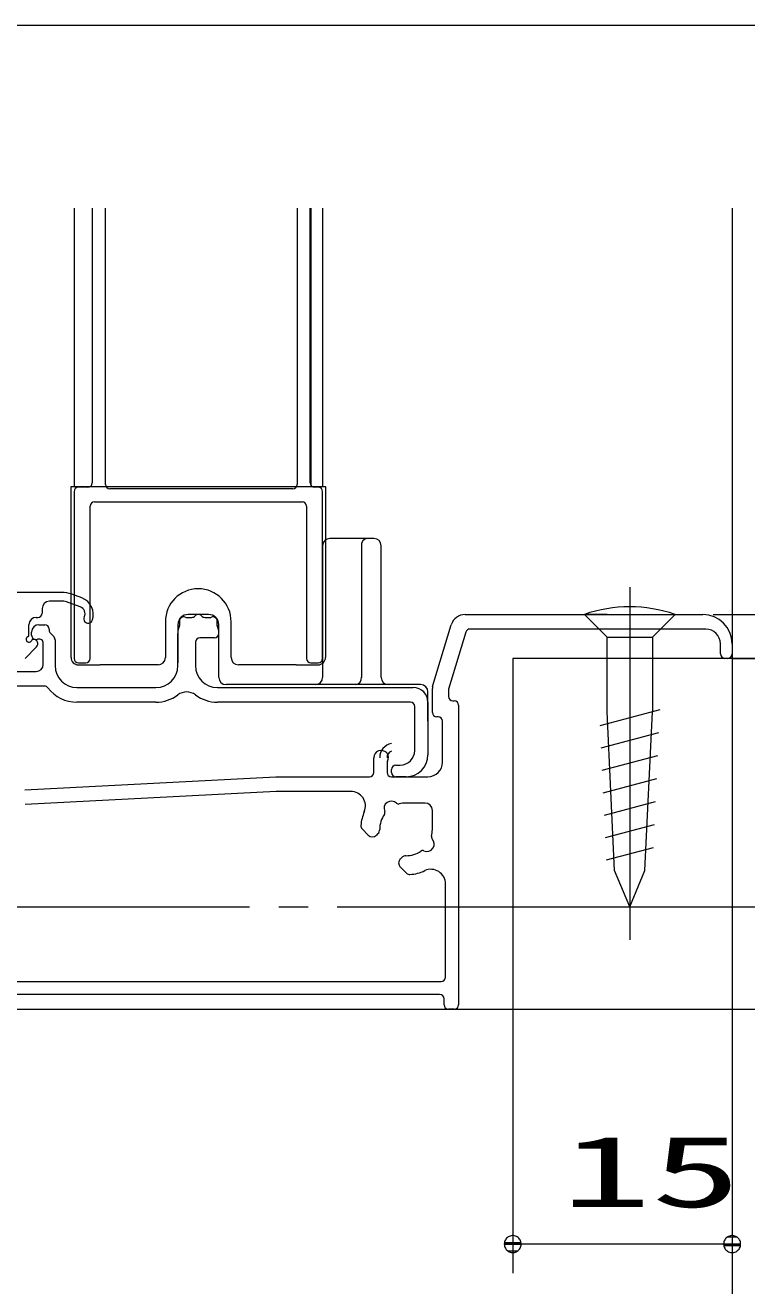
# Model space of a CAD drawing. Units: millimetres on the paper. Extents: x -305 to 305, y -152 to 152.
# Drawn here: x -111.39 to -86.72, y -48.09 to -4.98 of the extents above; entities that cross this region are included whole.
import ezdxf
from ezdxf.enums import TextEntityAlignment as Align

# ---------------------------------------------------------------- set-up
doc = ezdxf.new("R2010")
doc.units = ezdxf.units.MM
doc.linetypes.add('LONG_CHAIN', pattern=[21, 18, -1, 1, -1])
doc.layers.add('0-2_0', color=7, linetype='Continuous', lineweight=9)
doc.layers.add('0-4_TV', color=7, linetype='Continuous', lineweight=9)
doc.styles.add('ＭＳ ゴシック', font='')
doc.styles.get('ＭＳ ゴシック').set_extended_font_data('MS Gothic')

# ---------------------------------------------------------------- blocks, each defined once
blk = doc.blocks.new('_DOTSMALL')
at = {"layer": '0-2_0'}
for p, q in [((0.0746, 0.1), (-0.0746, 0.1)), ((0.1223, -0.0248), (-0.1223, -0.0248))]:
    blk.add_line(p, q, dxfattribs=at)
for points in [[(0.125, 0), (0.124, 0.0157), (0.1211, 0.0311), (0.1162, 0.046), (0.1095, 0.0602), (0.1011, 0.0735), (0.0911, 0.0856), (0.0797, 0.0963), (0.067, 0.1055), (0.0532, 0.1131), (0.0386, 0.1189), (0.0234, 0.1228), (0.0078, 0.1248), (-0.0078, 0.1248), (-0.0234, 0.1228), (-0.0386, 0.1189), (-0.0532, 0.1131), (-0.067, 0.1055), (-0.0797, 0.0963), (-0.0911, 0.0856), (-0.1011, 0.0735), (-0.1095, 0.0602), (-0.1162, 0.046), (-0.1211, 0.0311), (-0.124, 0.0157), (-0.125, 0), (0, 0)], [(-0.125, 0), (-0.124, -0.0157), (-0.1211, -0.0311), (-0.1162, -0.046), (-0.1095, -0.0602), (-0.1011, -0.0735), (-0.0911, -0.0856), (-0.0797, -0.0963), (-0.067, -0.1055), (-0.0532, -0.1131), (-0.0386, -0.1189), (-0.0234, -0.1228), (-0.0078, -0.1248), (0.0078, -0.1248), (0.0234, -0.1228), (0.0386, -0.1189), (0.0532, -0.1131), (0.067, -0.1055), (0.0797, -0.0963), (0.0911, -0.0856), (0.1011, -0.0735), (0.1095, -0.0602), (0.1162, -0.046), (0.1211, -0.0311), (0.124, -0.0157), (0.125, 0), (0, 0)]]:
    blk.add_lwpolyline(points, close=True, dxfattribs=at)

msp = doc.modelspace()

# ---------------------------------------------------------------- linework, layer by layer
at = {"layer": '0-4_TV'}
for p, q in [((-189.705, -4.982), (-67.729, -4.982)), ((-109.721, -11.243), (-109.721, -20.757)), ((-109.096, -11.243), (-109.096, -20.635)), ((-108.646, -20.685), (-108.646, -11.243)), ((-102.096, -11.243), (-102.096, -20.685)), ((-101.646, -20.635), (-101.646, -11.243)), ((-101.62, -11.243), (-101.62, -20.718)), ((-101.221, -11.243), (-101.221, -20.757)), ((-87.221, -11.243), (-87.221, -26.635)), ((-109.824, -20.757), (-101.124, -20.757)), ((-109.824, -26.607), (-109.824, -20.757)), ((-109.721, -20.757), (-101.221, -20.757)), ((-109.721, -20.935), (-109.721, -26.635)), ((-109.246, -20.785), (-109.571, -20.785)), ((-102.246, -20.835), (-108.496, -20.835)), ((-101.371, -20.785), (-101.496, -20.785)), ((-101.221, -26.635), (-101.221, -20.935)), ((-101.124, -20.757), (-101.124, -26.607)), ((-109.171, -26.635), (-109.171, -21.435)), ((-109.021, -21.285), (-101.921, -21.285)), ((-101.771, -21.435), (-101.771, -26.635)), ((-101.221, -22.785), (-101.221, -27.285)), ((-99.701, -22.535), (-100.971, -22.535)), ((-99.896, -22.785), (-99.896, -27.285)), ((-99.471, -22.535), (-99.701, -22.535)), ((-99.221, -27.285), (-99.221, -22.785)), ((-110.144, -24.385), (-113.079, -24.385)), ((-109.456, -24.571), (-109.802, -24.445)), ((-110.811, -24.935), (-110.811, -25.085)), ((-110.065, -24.685), (-110.561, -24.685)), ((-109.509, -24.871), (-109.979, -24.7)), ((-111.011, -25.235), (-110.961, -25.235)), ((-106.599, -25.382), (-106.599, -26.607)), ((-105.867, -25.235), (-105.694, -25.235)), ((-105.121, -25.135), (-105.821, -25.135)), ((-105.247, -25.235), (-105.075, -25.235)), ((-104.349, -26.607), (-104.349, -25.382)), ((-96.349, -25.135), (-88.221, -25.135)), ((-92.273, -25.135), (-91.498, -25.91)), ((-91.498, -25.135), (-92.273, -25.135)), ((-91.498, -25.135), (-89.948, -25.135)), ((-89.173, -25.135), (-89.948, -25.91)), ((-89.948, -25.135), (-89.173, -25.135)), ((-87.871, -25.136), (-81.875, -25.136)), ((-111.261, -25.844), (-111.261, -25.485)), ((-111.171, -25.841), (-111.171, -25.735)), ((-110.921, -25.485), (-110.721, -25.485)), ((-110.571, -25.635), (-110.571, -25.673)), ((-110.527, -25.779), (-110.415, -25.891)), ((-106.171, -25.485), (-106.171, -26.785)), ((-106.171, -26.885), (-106.171, -25.785)), ((-104.771, -27.285), (-104.771, -25.485)), ((-97.46, -27.599), (-96.828, -25.491)), ((-96.329, -25.742), (-96.914, -27.694)), ((-88.121, -25.635), (-96.185, -25.635)), ((-111.39, -26.639), (-111.005, -26.242)), ((-111.111, -25.986), (-111.12, -25.986)), ((-110.958, -25.98), (-110.983, -25.986)), ((-110.771, -26.835), (-110.771, -26.125)), ((-110.371, -25.997), (-110.371, -26.885)), ((-105.571, -26.085), (-105.571, -26.885)), ((-104.921, -25.935), (-105.421, -25.935)), ((-91.498, -25.91), (-89.948, -25.91)), ((-91.498, -28.468), (-91.498, -25.91)), ((-89.948, -25.91), (-89.948, -28.468)), ((-87.621, -26.485), (-87.621, -26.135)), ((-87.221, -26.135), (-87.221, -26.485)), ((-87.221, -26.635), (-94.721, -26.635)), ((-94.721, -26.635), (-94.721, -38.635)), ((-93.213, -26.633), (-69.903, -26.633)), ((-87.371, -26.635), (-87.471, -26.635)), ((-87.221, -26.633), (-87.221, -53.194)), ((-87.221, -26.635), (-77.067, -26.635)), ((-112.221, -27.085), (-111.021, -27.085)), ((-109.574, -26.857), (-108.824, -26.857)), ((-109.571, -26.785), (-109.321, -26.785)), ((-108.074, -26.857), (-108.824, -26.857)), ((-106.849, -26.857), (-108.074, -26.857)), ((-102.874, -26.857), (-104.099, -26.857)), ((-102.124, -26.857), (-102.874, -26.857)), ((-102.124, -26.857), (-101.374, -26.857)), ((-101.621, -26.785), (-101.371, -26.785)), ((-110.733, -27.585), (-112.508, -27.585)), ((-97.871, -27.535), (-104.521, -27.535)), ((-109.621, -27.635), (-106.921, -27.635)), ((-104.821, -27.635), (-98.121, -27.635)), ((-97.621, -28.785), (-97.621, -27.785)), ((-97.471, -28.485), (-97.471, -27.671)), ((-96.921, -27.737), (-96.921, -27.935)), ((-106.921, -28.135), (-109.621, -28.135)), ((-98.221, -28.135), (-104.821, -28.135)), ((-98.071, -29.785), (-98.071, -28.285)), ((-97.629, -28.142), (-97.622, -28.136)), ((-97.621, -28.135), (-97.621, -29.935)), ((-96.771, -28.085), (-96.721, -28.085)), ((-96.571, -28.235), (-96.571, -38.485)), ((-91.734, -28.931), (-89.686, -28.382)), ((-97.271, -28.635), (-97.321, -28.635)), ((-97.121, -30.185), (-97.121, -28.785)), ((-91.24, -33.887), (-91.498, -28.468)), ((-90.206, -33.887), (-89.948, -28.468)), ((-91.698, -29.697), (-89.723, -29.168)), ((-99.471, -30.535), (-99.471, -30.035)), ((-91.661, -30.464), (-89.761, -29.955)), ((-99.021, -30.228), (-99.021, -30.535)), ((-98.871, -30.535), (-98.871, -30.435)), ((-98.721, -30.285), (-98.571, -30.285)), ((-111.403, -31.134), (-102.825, -30.685)), ((-102.817, -30.685), (-99.621, -30.685)), ((-98.871, -30.685), (-97.621, -30.685)), ((-98.371, -30.685), (-98.721, -30.685)), ((-91.625, -31.231), (-89.798, -30.741)), ((-102.812, -31.185), (-111.39, -31.634)), ((-100.258, -31.185), (-102.804, -31.185)), ((-97.721, -31.585), (-98.371, -31.585)), ((-97.471, -32.485), (-97.471, -31.835)), ((-91.588, -31.997), (-89.836, -31.528)), ((-87.221, -31.635), (-87.221, -47.667)), ((-91.552, -32.764), (-89.873, -32.314)), ((-99.661, -32.679), (-99.872, -32.469)), ((-99.329, -32.63), (-99.378, -32.679)), ((-91.515, -33.531), (-89.911, -33.101)), ((-98.565, -33.492), (-98.516, -33.443)), ((-98.355, -33.985), (-98.565, -33.775)), ((-90.723, -35.135), (-91.24, -33.887)), ((-90.723, -35.135), (-90.206, -33.887)), ((-97.021, -37.535), (-97.021, -34.35)), ((-122.321, -37.685), (-97.171, -37.685)), ((-97.221, -38.135), (-122.271, -38.135)), ((-97.071, -38.485), (-97.071, -38.285)), ((-138.721, -38.635), (-94.721, -38.635)), ((-96.721, -38.635), (-96.921, -38.635)), ((-94.721, -38.635), (-77.067, -38.635)), ((-94.721, -38.635), (-94.721, -47.667)), ((-87.221, -46.667), (-94.721, -46.667))]:
    msp.add_line(p, q, dxfattribs=at)
at = {"layer": '0-4_TV', "linetype": 'LONG_CHAIN'}
for p, q in [((-90.723, -24.198), (-90.723, -36.259)), ((-184.721, -35.138), (-83.461, -35.138))]:
    msp.add_line(p, q, dxfattribs=at)
at = {"layer": '0-4_TV'}
for centre, radius, start, end in [((-109.246, -20.635), 0.15, 270, 0), ((-108.496, -20.685), 0.15, 180, 270), ((-102.246, -20.685), 0.15, 270, 0), ((-101.496, -20.635), 0.15, 180, 270), ((-109.571, -20.935), 0.15, 90, 180), ((-101.371, -20.935), 0.15, 0, 90), ((-109.021, -21.435), 0.15, 90, 180), ((-101.921, -21.435), 0.15, 0, 90), ((-100.971, -22.785), 0.25, 90, 180), ((-99.669, -22.76), 0.228, 97.8823, 186.1474), ((-99.471, -22.785), 0.25, 0, 90), ((-110.144, -25.385), 1, 70, 90), ((-109.661, -25.135), 0.6, 340.5288, 70), ((-105.474, -25.382), 1.125, 360, 180), ((-110.561, -24.935), 0.25, 90, 180), ((-110.065, -24.935), 0.25, 70, 90), ((-109.595, -25.106), 0.25, 333.4184, 70), ((-90.723, -29.539), 4.669, 70.6108, 109.3893), ((-111.011, -25.485), 0.25, 90, 180), ((-110.961, -25.085), 0.15, 270, 360), ((-109.237, -25.285), 0.15, 153.4184, 340.5288), ((-105.821, -25.485), 0.35, 90, 180), ((-105.969, -25.367), 0.15, 70.1571, 197.421), ((-106.255, -25.457), 0.15, 337.3019, 17.421), ((-105.867, -25.085), 0.15, 250.1571, 270), ((-105.694, -25.085), 0.15, 270, 318.1897), ((-105.471, -25.285), 0.15, 41.8103, 138.1897), ((-105.247, -25.085), 0.15, 221.8103, 270), ((-105.121, -25.485), 0.35, 0, 90), ((-105.075, -25.085), 0.15, 270, 289.8429), ((-104.973, -25.367), 0.15, 342.579, 109.8429), ((-104.687, -25.457), 0.15, 162.579, 202.6981), ((-96.349, -25.635), 0.5, 90, 163.3008), ((-88.221, -26.135), 1, 0, 90), ((-111.311, -25.844), 0.05, 289.4712, 0), ((-110.921, -25.735), 0.25, 90, 180), ((-111.021, -25.841), 0.15, 180, 284.5051), ((-110.721, -25.635), 0.15, 0, 90), ((-110.421, -25.673), 0.15, 180, 225), ((-105.471, -25.785), 0.7, 157.3019, 180), ((-104.921, -25.785), 0.15, 270, 0), ((-105.471, -25.785), 0.7, 360, 22.6981), ((-96.185, -25.785), 0.15, 90, 163.3008), ((-88.121, -26.135), 0.5, 0, 90), ((-111.261, -25.986), 0.1, 109.4712, 340.5288), ((-111.12, -26.036), 0.05, 90, 160.5288), ((-111.111, -26.136), 0.15, 315, 90), ((-110.921, -26.125), 0.15, 360, 104.5051), ((-110.521, -25.997), 0.15, 360, 45), ((-105.421, -26.085), 0.15, 90, 180), ((-109.574, -26.607), 0.25, 179.9999, 270), ((-109.571, -26.635), 0.15, 180, 270), ((-109.321, -26.635), 0.15, 270, 0), ((-106.849, -26.607), 0.25, 270, 0), ((-104.099, -26.607), 0.25, 180, 270), ((-101.621, -26.635), 0.15, 180, 270), ((-101.374, -26.607), 0.25, 270, 0.0001), ((-101.371, -26.635), 0.15, 270, 0), ((-87.471, -26.485), 0.15, 180, 270), ((-87.371, -26.485), 0.15, 270, 0), ((-111.021, -26.835), 0.25, 270, 360), ((-109.621, -26.885), 0.75, 180, 270), ((-106.921, -26.885), 0.75, 270, 0), ((-104.821, -26.885), 0.75, 180, 270), ((-110.733, -27.735), 0.15, 37.3832, 90), ((-104.521, -27.285), 0.25, 180, 270), ((-101.471, -27.285), 0.25, 270, 0), ((-100.122, -27.309), 0.228, 277.8823, 6.1474), ((-98.971, -27.285), 0.25, 180, 270), ((-97.871, -27.785), 0.25, 0, 90), ((-109.621, -26.885), 1.25, 217.3832, 270), ((-106.921, -26.885), 1.25, 270, 306.8699), ((-105.871, -28.285), 0.5, 53.1301, 126.8699), ((-104.821, -26.885), 1.25, 233.1301, 270), ((-98.121, -28.135), 0.5, 0, 90), ((-97.221, -27.671), 0.25, 163.3008, 180), ((-96.771, -27.737), 0.15, 163.3008, 180), ((-96.771, -27.935), 0.15, 180, 270), ((-98.221, -28.285), 0.15, 0, 90), ((-96.721, -28.235), 0.15, 0, 90), ((-97.321, -28.485), 0.15, 180, 270), ((-97.271, -28.785), 0.15, 0, 90), ((-98.771, -30.035), 0.5, 101.3825, 180), ((-99.221, -30.035), 0.25, 331.045, 180), ((-98.771, -30.035), 0.25, 113.2482, 180), ((-98.871, -30.228), 0.15, 151.045, 180), ((-98.571, -29.785), 0.5, 270, 0), ((-98.371, -29.935), 0.75, 270, 0), ((-99.621, -30.535), 0.15, 270, 0), ((-98.871, -30.535), 0.15, 180, 270), ((-98.721, -30.435), 0.15, 90, 180), ((-98.721, -30.535), 0.15, 180, 270), ((-97.621, -30.185), 0.5, 270, 0), ((-102.817, -30.835), 0.15, 90, 93), ((-102.804, -31.335), 0.15, 90, 93), ((-100.258, -31.685), 0.5, 337.0303, 90), ((-98.371, -32.485), 1.55, 157.0303, 175.0052), ((-98.873, -31.768), 0.25, 45.5243, 204.4757), ((-99.191, -31.913), 0.1, 325.1276, 24.4757), ((-98.627, -31.518), 0.1, 225.5243, 284.8724), ((-98.371, -32.485), 0.9, 90, 104.8724), ((-97.721, -31.835), 0.25, 0, 90), ((-98.371, -32.485), 0.9, 145.1276, 180.2072), ((-99.765, -32.363), 0.15, 175.0052, 225), ((-99.52, -32.538), 0.2, 225, 315), ((-99.471, -32.489), 0.2, 315, 0.2072), ((-97.404, -32.741), 0.1, 165.1276, 224.4757), ((-98.371, -32.485), 0.9, 345.1276, 0), ((-97.654, -32.987), 0.25, 245.5243, 44.4757), ((-98.424, -33.634), 0.2, 135, 225), ((-98.375, -33.585), 0.2, 89.7928, 135), ((-98.371, -32.485), 0.9, 269.7928, 304.8724), ((-97.799, -33.305), 0.1, 65.5243, 124.8724), ((-98.249, -33.879), 0.15, 225, 274.9948), ((-98.371, -32.485), 1.55, 274.9948, 294.4963), ((-97.521, -34.35), 0.5, 0, 114.4963), ((-97.171, -37.535), 0.15, 270, 0), ((-97.221, -38.285), 0.15, 0, 90), ((-96.921, -38.485), 0.15, 180, 270), ((-96.721, -38.485), 0.15, 270, 0)]:
    msp.add_arc(centre, radius, start, end, dxfattribs=at)

# ---------------------------------------------------------------- block references
at = {"layer": '0-4_TV', "xscale": 2.32, "yscale": 2.32, "rotation": 180}
msp.add_blockref('_DOTSMALL', (-94.721, -46.667), dxfattribs=at)
at = {"layer": '0-4_TV', "xscale": 2.32, "yscale": 2.32}
msp.add_blockref('_DOTSMALL', (-87.221, -46.667), dxfattribs=at)

# ---------------------------------------------------------------- texts
at = {"layer": '0-4_TV', "style": 'ＭＳ ゴシック', "width": 1.85}
msp.add_text('15', height=2.441, dxfattribs=at).set_placement((-93.059, -46.137), align=Align.BOTTOM_LEFT)

doc.saveas('drawing.dxf')
